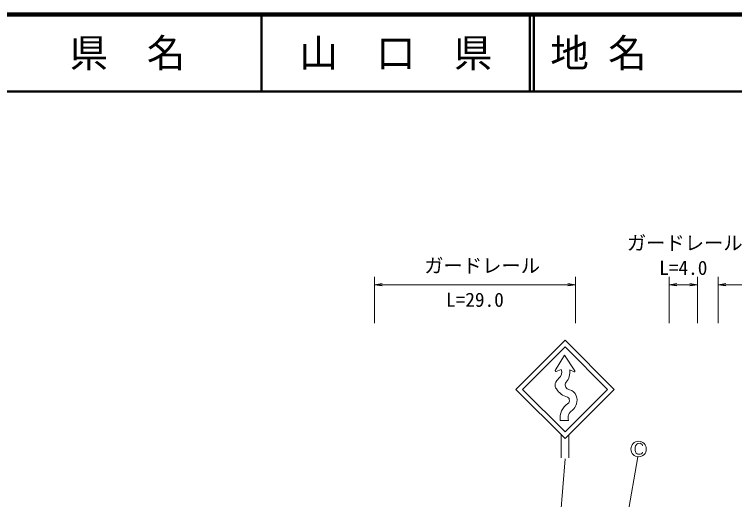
# Model space of a CAD drawing. Units: millimetres at full size, sheet at 1:1000; details may follow other scales. Extents: x 40000 to 680000, y 20000 to 380000.
# Drawn here: x 300978 to 394248, y 317177 to 380000 of the extents above; entities that cross this region are included whole.
import ezdxf
from ezdxf.enums import TextEntityAlignment as Align

# ---------------------------------------------------------------- set-up
doc = ezdxf.new("R2010")
doc.units = ezdxf.units.MM
doc.header["$LTSCALE"] = 1000
for name, color, linetype, lineweight in [('M-STR-HTXT', 7, 'Continuous', 13), ('M-STR-STRC', 7, 'Continuous', 13), ('M-TTL', 2, 'Continuous', 140), ('M-TTL-LINE', 7, 'Continuous', 50)]:
    doc.layers.add(name, color=color, linetype=linetype, lineweight=lineweight)
doc.layers.add('M-TTL-TXT', color=7, linetype='Continuous')
doc.styles.add('ＭＳ ゴシック', font='')
doc.styles.get('ＭＳ ゴシック').set_extended_font_data('MS Gothic')

# ---------------------------------------------------------------- blocks, each defined once
blk = doc.blocks.new('open_arrow')
at = {"color": 0, "linetype": 'Continuous', "lineweight": -2}
blk.add_lwpolyline([(7.5, 1.25), (0, 0), (7.5, -1.25)], dxfattribs=at)

msp = doc.modelspace()

# ---------------------------------------------------------------- linework, layer by layer
at = {"layer": 'M-STR-HTXT'}
for p, q in [((347604, 340000), (347604, 346000)), ((373636, 340000), (373636, 346000)), ((385754, 340000), (385754, 346000)), ((389461, 340000), (389461, 346000)), ((392115, 340000), (392115, 346000)), ((347604, 345000), (373636, 345000)), ((385754, 345000), (389461, 345000)), ((392115, 345000), (438461, 345000))]:
    msp.add_line(p, q, dxfattribs=at)
at = {"layer": 'M-STR-STRC'}
for p, q in [((371030, 333881), (372239, 335868)), ((373564, 333837), (372239, 335868)), ((371135, 333756), (371799, 334017)), ((372891, 333967), (373456, 333711)), ((371670, 327432), (372724, 327432)), ((371795, 325586), (371795, 322586)), ((372795, 322586), (372795, 325586)), ((381354, 323913), (381405, 324131)), ((381354, 323582), (381354, 323913)), ((381405, 324131), (381459, 324199)), ((381459, 324199), (381574, 324354)), ((381574, 324354), (381729, 324459)), ((381729, 324459), (382008, 324462)), ((382008, 324462), (382170, 324410)), ((382170, 324410), (382280, 324300)), ((382280, 324300), (382339, 324131)), ((381733, 322725), (377635, 299823)), ((381401, 323371), (381354, 323582)), ((381513, 323202), (381401, 323371)), ((381619, 323094), (381513, 323202)), ((381736, 323038), (381619, 323094)), ((382010, 323038), (381736, 323038)), ((382172, 323090), (382010, 323038)), ((382283, 323204), (382172, 323090)), ((382332, 323306), (382283, 323204)), ((372295, 322458), (370341, 297682))]:
    msp.add_line(p, q, dxfattribs=at)
for points in [[(372295, 325086), (378658, 331450), (372295, 337814), (365931, 331450)], [(372295, 325935), (377810, 331450), (372295, 336965), (366779, 331450)]]:
    msp.add_lwpolyline(points, close=True, dxfattribs=at)
msp.add_circle((381816, 323722), 1000, dxfattribs=at)
msp.add_circle((381816, 323722), 1000, dxfattribs=at)
for centre, radius, start, end in [((370854, 333671), 1007, 309.64419, 20.13773), ((370854, 333671), 2059, 320.48023, 8.29105), ((371103, 333837), 86.3, 148.67131, 291.44939), ((373491, 333790), 86.3, 245.55604, 33.11134), ((371709, 331979), 719, 161.91192, 220.56779), ((372458, 331734), 1508, 129.64419, 161.91192), ((372886, 331995), 575, 140.48023, 249.58059), ((373318, 332896), 2562, 212.70621, 253.97952), ((373428, 333451), 2130, 249.58059, 254.84784), ((372536, 330156), 1285, 21.6294, 74.84784), ((372536, 330156), 288, 21.6294, 74.84784), ((372197, 330021), 652, 330.80549, 21.6294), ((372197, 330021), 1649, 308.15279, 21.6294), ((373823, 327754), 2178, 122.04963, 188.49383), ((372515, 329844), 288, 302.04963, 330.80549), ((373823, 327754), 1145, 122.04963, 196.31331)]:
    msp.add_arc(centre, radius, start, end, dxfattribs=at)
at = {"layer": 'M-TTL'}
msp.add_line((680000, 380000), (40000, 380000), dxfattribs=at)
at = {"layer": 'M-TTL-LINE'}
for p, q in [((333000, 380000), (333000, 370000)), ((367750, 380000), (367750, 370000)), ((368250, 380000), (368250, 370000)), ((40000, 370000), (680000, 370000))]:
    msp.add_line(p, q, dxfattribs=at)

# ---------------------------------------------------------------- block references
at = {"layer": 'M-STR-HTXT', "xscale": 133, "yscale": 133}
for p in [(347604, 345000), (385754, 345000), (392115, 345000)]:
    msp.add_blockref('open_arrow', p, dxfattribs=at)
at = {"layer": 'M-STR-HTXT', "xscale": 133, "yscale": 133, "rotation": 180}
for p in [(373636, 345000), (389461, 345000)]:
    msp.add_blockref('open_arrow', p, dxfattribs=at)

# ---------------------------------------------------------------- texts
at = {"layer": 'M-STR-HTXT', "style": 'ＭＳ ゴシック'}
for p in [(380292, 348940), (354050, 346002)]:
    msp.add_text('ガードレール', height=1833, dxfattribs=at).set_placement(p, align=Align.BOTTOM_LEFT)
for s, p in [('L=4.0', (387607, 345722)), ('L=29.0', (360620, 341586))]:
    msp.add_text(s, height=1833, dxfattribs=at).set_placement(p, align=Align.BOTTOM_CENTER)
at = {"layer": 'M-TTL-TXT', "style": 'ＭＳ ゴシック'}
for s, p in [('県\u3000名', (315625, 375000)), ('山\u3000口\u3000県', (350375, 375000))]:
    msp.add_text(s, height=3666, dxfattribs=at).set_placement(p, align=Align.MIDDLE_CENTER)
msp.add_text('地 名', height=3666, dxfattribs=at).set_placement((370380, 375000), align=Align.MIDDLE_LEFT)

doc.saveas('drawing.dxf')
